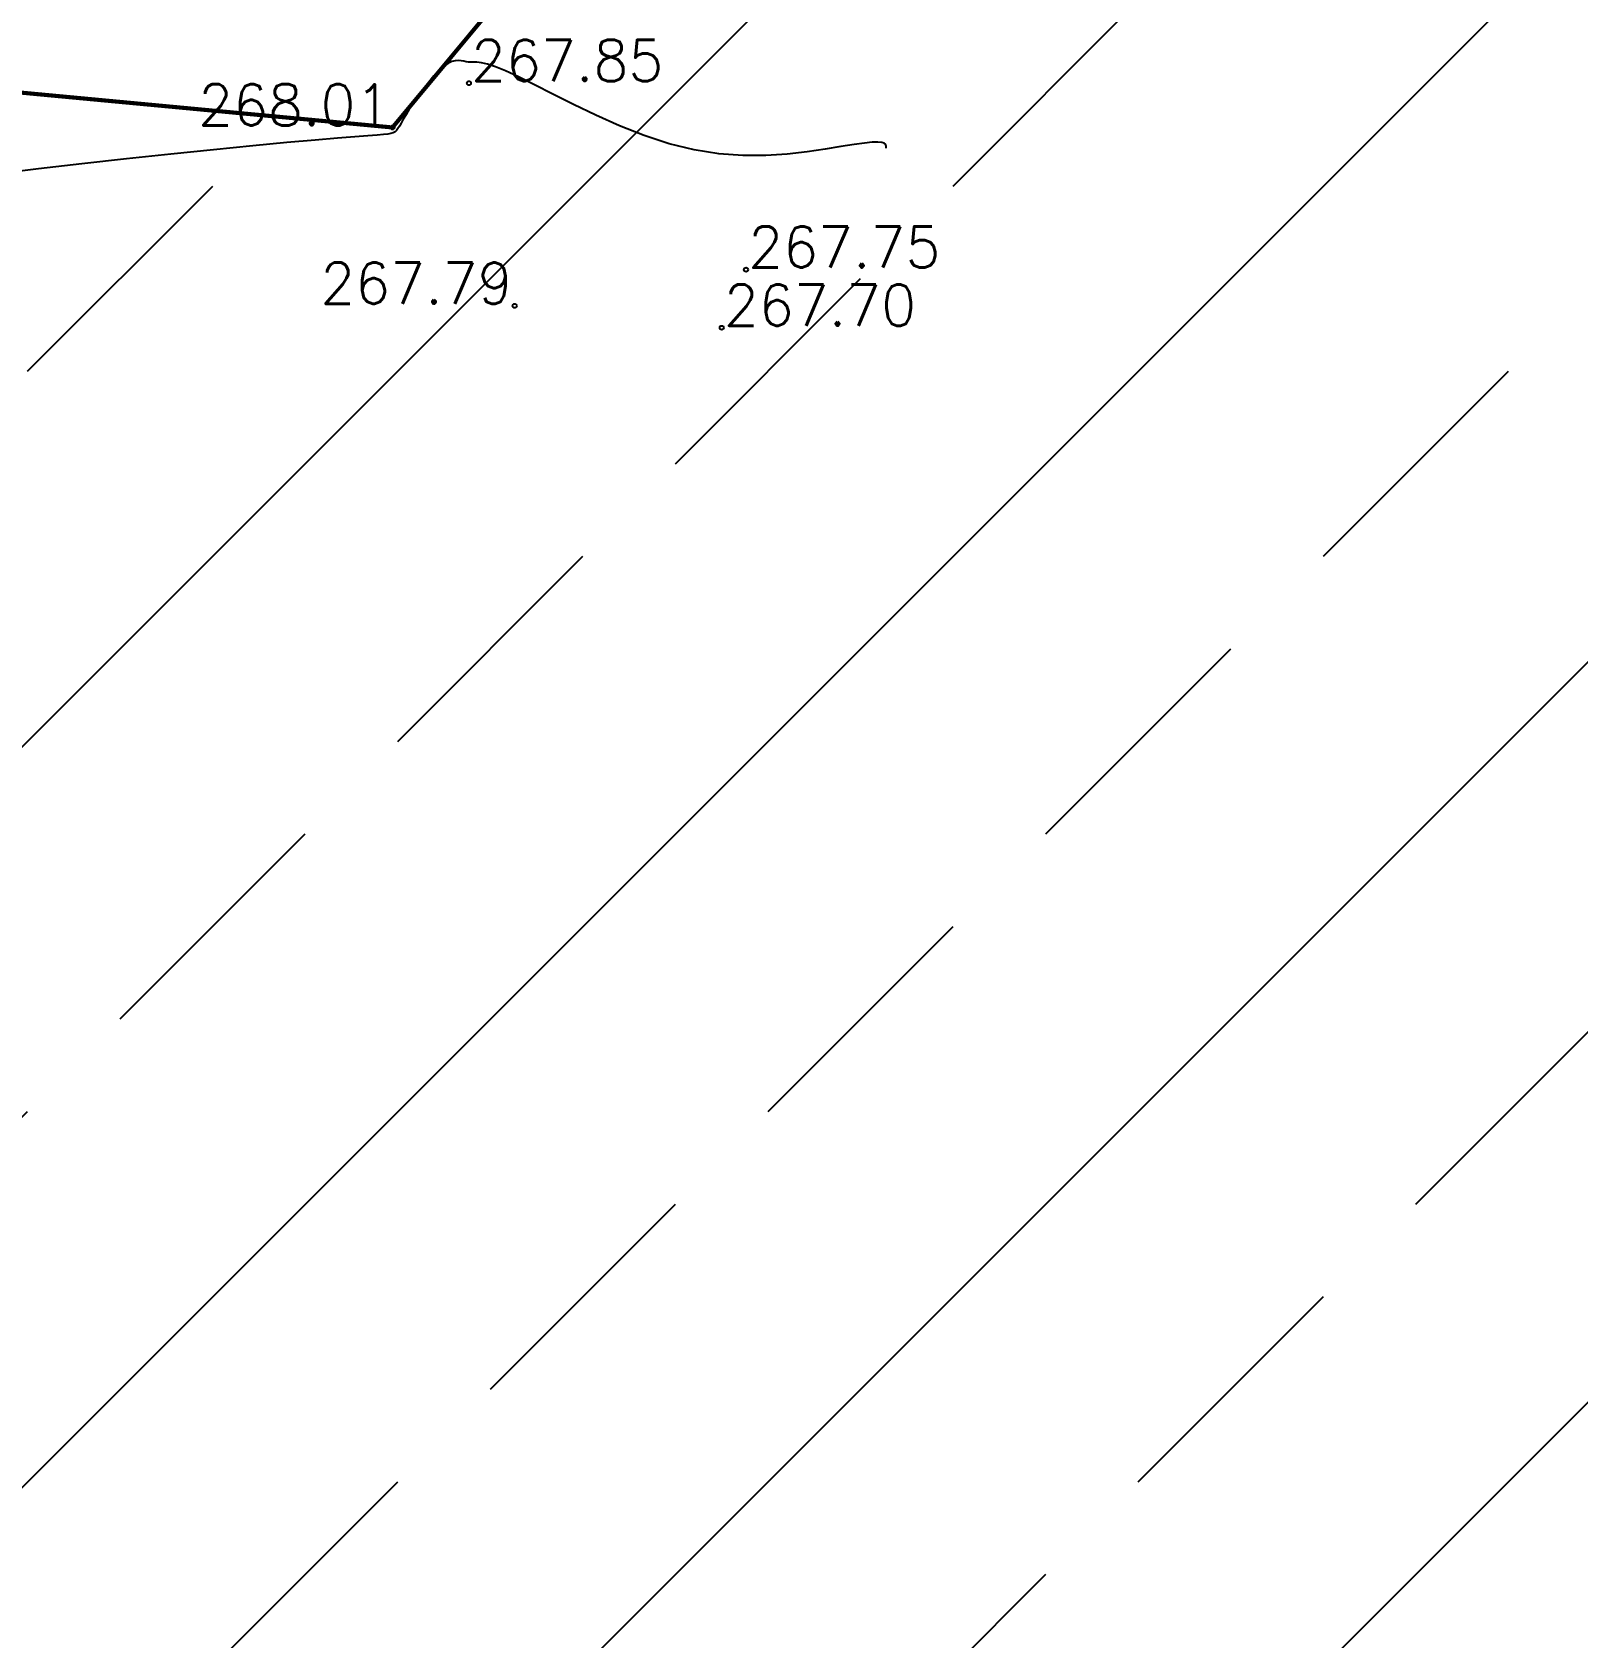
# Model space of a CAD drawing. Extents: x 524954 to 526204, y 9523489 to 9524010.
# Drawn here: x 525250.81 to 525288.3, y 9523661.11 to 9523700.06 of the extents above; entities that cross this region are included whole.
import ezdxf
from ezdxf.enums import TextEntityAlignment as Align

# ---------------------------------------------------------------- set-up
doc = ezdxf.new("R2010")
doc.units = 0
doc.header["$PDMODE"] = 33
doc.header["$PDSIZE"] = 0.1
doc.linetypes.add('ACAD_ISO12W100', pattern=[21, 12, -3, 0, -3, 0, -3])
for name, color, linetype in [('Bord Fleuve', 4, 'ACAD_ISO12W100'), ('CN_02_00', 4, 'Continuous'), ('TopoAlt', 3, 'Continuous'), ('TOPOJIS', 7, 'Continuous')]:
    doc.layers.add(name, color=color, linetype=linetype)
doc.styles.add('Simplex 1.0', font='Simplex.shx', dxfattribs={"width": 0.99, "height": 1})

# ---------------------------------------------------------------- blocks, each defined once
blk = doc.blocks.new('TCPOINT M')
at = {"color": 0}
blk.add_point((0, 0), dxfattribs=at)
at = {"layer": 'TopoAlt', "style": 'Simplex 1.0', "width": 0.99}
blk.add_attdef('ALT', (0.15, 0.15), '', height=1, dxfattribs=at)

msp = doc.modelspace()

# ---------------------------------------------------------------- hatches: boundary and pattern name
at = {"layer": 'Bord Fleuve', "ltscale": 0.5}
h = msp.add_hatch(dxfattribs=at)
h.set_pattern_fill('ANSI33', color=256, scale=2, style=0)
h.paths.add_polyline_path([(525394.875, 9523547.688), (525386.855, 9523539.684), (525374.857, 9523528.592), (525359.402, 9523533.054), (525302.267, 9523541.753), (525253.226, 9523571.678), (525189.199, 9523592.989), (525146.601, 9523610.427), (525134.908, 9523628.389), (525130.258, 9523644.878), (525129.915, 9523646.053), (525134.923, 9523646.805), (525141.4, 9523651.378), (525145.39, 9523652.194), (525150.779, 9523654.113), (525153.673, 9523654.734), (525157.062, 9523656.215), (525170.428, 9523659.554), (525190.68, 9523663.166), (525195.533, 9523671.037), (525214.046, 9523677.393), (525226.978, 9523684.419), (525241.856, 9523699.409), (525259.549, 9523697.749), (525263.742, 9523702.788), (525265.599, 9523705.429), (525271.397, 9523709.575), (525278.663, 9523713.162), (525282.299, 9523718.359), (525286.813, 9523721.853), (525297.974, 9523715.602), (525305.783, 9523711.053), (525316.348, 9523705.233), (525323.457, 9523701.143), (525333.272, 9523695.625), (525364.282, 9523678.524), (525367.141, 9523669.609), (525369.992, 9523664.673), (525374.256, 9523657.439), (525374.878, 9523649.759), (525376.197, 9523640.514), (525378.821, 9523632.503), (525377.801, 9523621.191), (525377.159, 9523606.875), (525382.451, 9523599.216), (525388.758, 9523585.471), (525391.317, 9523567.355), (525392.74, 9523563.589), (525392.123, 9523555.946)])

# ---------------------------------------------------------------- linework, layer by layer
at = {"layer": 'Bord Fleuve', "ltscale": 0.35, "const_width": 0.1, "flags": 128}
msp.add_lwpolyline([(525129.915, 9523646.053), (525134.923, 9523646.805), (525141.4, 9523651.378), (525145.39, 9523652.194), (525150.779, 9523654.113), (525153.673, 9523654.734), (525157.062, 9523656.215), (525170.428, 9523659.554), (525190.68, 9523663.166), (525195.533, 9523671.037), (525214.046, 9523677.393), (525226.978, 9523684.419), (525241.856, 9523699.409), (525259.549, 9523697.749), (525263.742, 9523702.788), (525265.599, 9523705.429), (525271.397, 9523709.575), (525278.663, 9523713.162), (525282.299, 9523718.359), (525286.804, 9523721.846)], dxfattribs=at)
at = {"layer": 'CN_02_00', "elevation": 268, "flags": 128}
msp.add_lwpolyline([(525271.528, 9523697.249), (525271.528, 9523697.249), (525271.528, 9523697.25), (525271.527, 9523697.252), (525271.527, 9523697.255), (525271.526, 9523697.262), (525271.525, 9523697.271), (525271.524, 9523697.284), (525271.522, 9523697.301), (525271.518, 9523697.322), (525271.505, 9523697.345), (525271.474, 9523697.367), (525271.416, 9523697.383), (525271.323, 9523697.392), (525271.186, 9523697.389), (525270.996, 9523697.372), (525270.745, 9523697.338), (525270.426, 9523697.284), (525270.045, 9523697.22), (525269.609, 9523697.156), (525269.125, 9523697.103), (525268.602, 9523697.071), (525268.046, 9523697.069), (525267.464, 9523697.11), (525266.866, 9523697.203), (525266.258, 9523697.355), (525265.65, 9523697.555), (525265.054, 9523697.79), (525264.479, 9523698.044), (525263.937, 9523698.304), (525263.437, 9523698.555), (525262.99, 9523698.784), (525262.606, 9523698.975), (525262.294, 9523699.119), (525262.046, 9523699.219), (525261.854, 9523699.282), (525261.707, 9523699.318), (525261.597, 9523699.333), (525261.514, 9523699.336), (525261.449, 9523699.333), (525261.392, 9523699.333), (525261.335, 9523699.341), (525261.276, 9523699.354), (525261.212, 9523699.367), (525261.144, 9523699.374), (525261.069, 9523699.369), (525260.986, 9523699.347), (525260.894, 9523699.303), (525260.791, 9523699.231), (525260.677, 9523699.128), (525260.555, 9523698.998), (525260.429, 9523698.849), (525260.302, 9523698.689), (525260.18, 9523698.523), (525260.066, 9523698.359), (525259.963, 9523698.205), (525259.877, 9523698.067), (525259.809, 9523697.952), (525259.756, 9523697.857), (525259.715, 9523697.781), (525259.679, 9523697.722), (525259.646, 9523697.677), (525259.61, 9523697.643), (525259.567, 9523697.619), (525259.512, 9523697.601), (525259.439, 9523697.588), (525259.333, 9523697.577), (525259.174, 9523697.565), (525258.947, 9523697.548), (525258.632, 9523697.524), (525258.213, 9523697.491), (525257.671, 9523697.444), (525256.989, 9523697.382), (525256.158, 9523697.302), (525255.206, 9523697.207), (525254.173, 9523697.101), (525253.096, 9523696.986), (525252.014, 9523696.866), (525250.963, 9523696.746), (525249.982, 9523696.627)], dxfattribs=at)

# ---------------------------------------------------------------- block references
at = {"layer": 'TOPOJIS'}
ref = msp.add_blockref('TCPOINT M', (525261.403, 9523698.824, 267.85), dxfattribs=at)
ref.add_attrib('ALT', '267.85', (525261.453, 9523698.874, 267.85), dxfattribs={"layer": 'TopoAlt', "height": 1, "style": 'Simplex 1.0', "width": 0.99})
ref = msp.add_blockref('TCPOINT M', (525259.549, 9523697.749, 268.01), dxfattribs=at)
ref.add_attrib('ALT', '268.01', dxfattribs={"layer": 'TopoAlt', "height": 1, "style": 'Simplex 1.0', "width": 0.99}).set_placement((525259.499, 9523697.799, 268.01), align=Align.RIGHT)
ref = msp.add_blockref('TCPOINT M', (525268.125, 9523694.3, 267.75), dxfattribs=at)
ref.add_attrib('ALT', '267.75', (525268.175, 9523694.35, 267.75), dxfattribs={"layer": 'TopoAlt', "height": 1, "style": 'Simplex 1.0', "width": 0.99})
ref = msp.add_blockref('TCPOINT M', (525262.514, 9523693.422, 267.79), dxfattribs=at)
ref.add_attrib('ALT', '267.79', dxfattribs={"layer": 'TopoAlt', "height": 1, "style": 'Simplex 1.0', "width": 0.99}).set_placement((525262.464, 9523693.472, 267.79), align=Align.RIGHT)
ref = msp.add_blockref('TCPOINT M', (525267.536, 9523692.891, 267.7), dxfattribs=at)
ref.add_attrib('ALT', '267.70', (525267.586, 9523692.941, 267.7), dxfattribs={"layer": 'TopoAlt', "height": 1, "style": 'Simplex 1.0', "width": 0.99})

doc.saveas('drawing.dxf')
